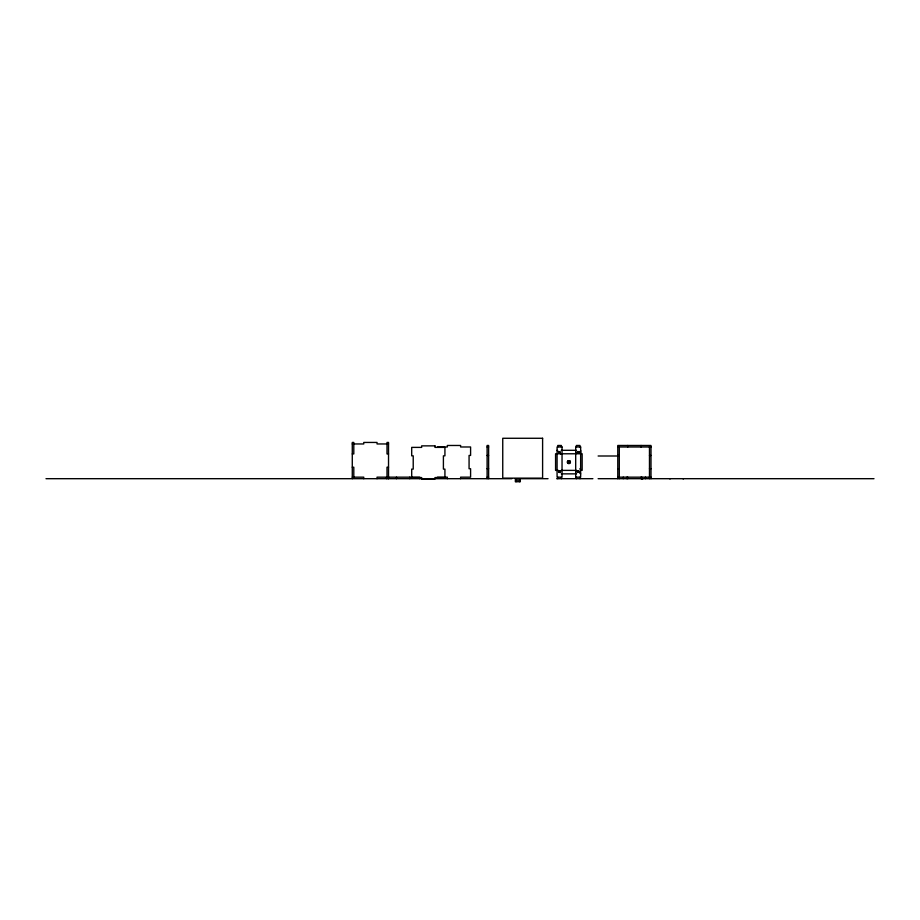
<?xml version="1.0" encoding="UTF-8"?>
<svg xmlns="http://www.w3.org/2000/svg" width="920" height="920" viewBox="0 0 920 920"><rect width="100%" height="100%" fill="white"/><g stroke="black" fill="none" stroke-linecap="round" stroke-linejoin="round"><path stroke-width="1.38" d="M580.646 453.778L580.646 450.305M577.726 472.523L579.059 471.546L577.518 471.063L578.542 470.879L579.082 471.776L578.726 470.982M578.565 470.89L577.38 471.235L577.61 472.443M352.279 443.957L363.756 443.957L363.756 442.44L377.039 442.44L377.039 443.957L388.527 443.957M437.379 446.982L447.338 446.982L447.338 445.475L460.621 445.475L460.621 446.982L470.591 446.982L470.591 455.434L469.073 455.434L469.073 468.728L470.591 468.728L470.591 477.169L460.621 477.169L460.621 478.687M487.105 446.982L488.623 446.982M617.78 446.982L650.992 446.982M561.246 450.305L576.483 450.305M352.279 453.928L353.797 453.928L353.797 442.44L352.279 442.44L352.279 478.687M388.527 453.928L387.009 453.928L387.009 442.44L388.527 442.44L388.527 478.687M487.105 455.434L488.623 455.434M617.78 455.434L619.286 455.434M649.474 455.434L650.992 455.434M598.126 455.998L617.274 455.998M352.279 467.21L353.797 467.21L353.797 477.169M388.527 467.21L387.009 467.21L387.009 477.169M487.105 468.728L488.623 468.728M617.78 468.728L619.286 468.728M649.474 468.728L650.992 468.728M558.371 470.384L555.577 470.384L555.577 453.778L582.153 453.778L582.153 470.384L579.738 468.878M561.165 470.384L576.553 470.384M561.246 473.857L576.483 473.857M352.279 477.169L363.756 477.169L363.756 478.687M437.379 477.169L447.338 477.169L447.338 478.687M487.105 477.169L488.623 477.169M617.78 477.169L650.992 477.169M46 478.687L511.876 478.687M514.636 478.687L548.044 478.687M556.657 478.687L592.882 478.687M598.126 478.687L874 478.687M682.87 478.687L683.48 478.871M669.576 478.687L670.174 478.871M642.171 478.687L642.781 478.871M641.481 478.687L642.091 478.871M557.083 450.305L561.016 454.227M577.691 470.913L580.646 473.857M558.842 472.282C562.568 471.914 558.555 472.868 558.785 472.201M650.992 478.687L650.992 445.475L617.78 445.475L617.78 478.687M649.474 446.982L649.474 478.687M645.495 477.169L645.495 478.687M641.872 477.169L641.872 478.687M641.033 445.475L641.033 446.982M641.033 477.169L641.033 478.687M627.739 445.475L627.739 446.982M627.739 477.169L627.739 478.687M626.899 477.169L626.899 478.687M623.265 477.169L623.265 478.687M619.286 446.982L619.286 478.687M579.979 446.982L579.979 445.475L576.346 445.475L576.346 446.982M579.979 477.169L579.979 478.687M576.346 477.169L576.346 478.687M561.372 446.982L561.372 445.475L557.75 445.475L557.75 446.982M561.372 477.169L561.372 478.687M557.75 477.169L557.75 478.687M519.662 480.205L519.662 481.723M516.028 480.205L516.028 481.723M488.623 478.687L488.623 445.475L487.105 445.475L487.105 478.687M419.727 478.687L419.727 477.169L377.039 477.169L377.039 478.687M409.756 477.169L409.756 478.687M396.474 477.169L396.474 478.687M388.022 477.169L388.022 478.687M386.515 477.169L386.515 478.687M558.647 471.672L559.567 470.798L560.476 471.672L559.567 470.798L560.476 471.615L559.521 470.798L558.647 471.626M577.242 452.398C582.13 454.296 574.632 452.916 578.105 451.536C581.083 452.444 575.702 454.526 577.829 451.593C580.75 451.421 577.254 455.147 577.3 452.122C579.577 451.72 579.014 451.398 577.254 452.318M577.254 471.649L577.472 472.316L577.242 471.718M558.647 452.364C562.12 453.617 559.544 453.836 558.659 452.329C562.936 451.053 557.566 451.685 558.647 452.364M542.604 438.276L502.745 438.276L502.745 478.147L542.604 478.147L542.604 438.276M434.953 445.866L421.671 445.866L421.671 447.384L411.7 447.384L411.7 455.837L413.218 455.837L413.218 469.119L411.7 469.119L411.7 477.572L421.671 477.572L421.671 479.09L434.953 479.09L434.953 477.572L444.923 477.572L444.923 469.119L443.405 469.119L443.405 455.837L444.923 455.837L444.923 447.384L434.953 447.384L434.953 445.866M562.039 446.982L557.083 446.982L557.083 477.169L562.039 477.169L562.039 446.982M580.646 446.982L575.69 446.982L575.69 477.169L580.646 477.169L580.646 446.982M569.606 460.736L568.123 460.736A1.529 1.529 0 0 0 567.686 463.059A1.529 1.529 0 0 0 570.043 463.059A1.529 1.529 0 0 0 569.606 460.736M520.317 480.205L515.361 480.205L515.361 481.723L520.317 481.723L520.317 480.205M568.226 463.185A1.276 1.276 0 0 0 570.147 462.081A1.276 1.276 0 0 0 568.226 460.966A1.276 1.276 0 0 0 568.226 463.185"/></g></svg>
